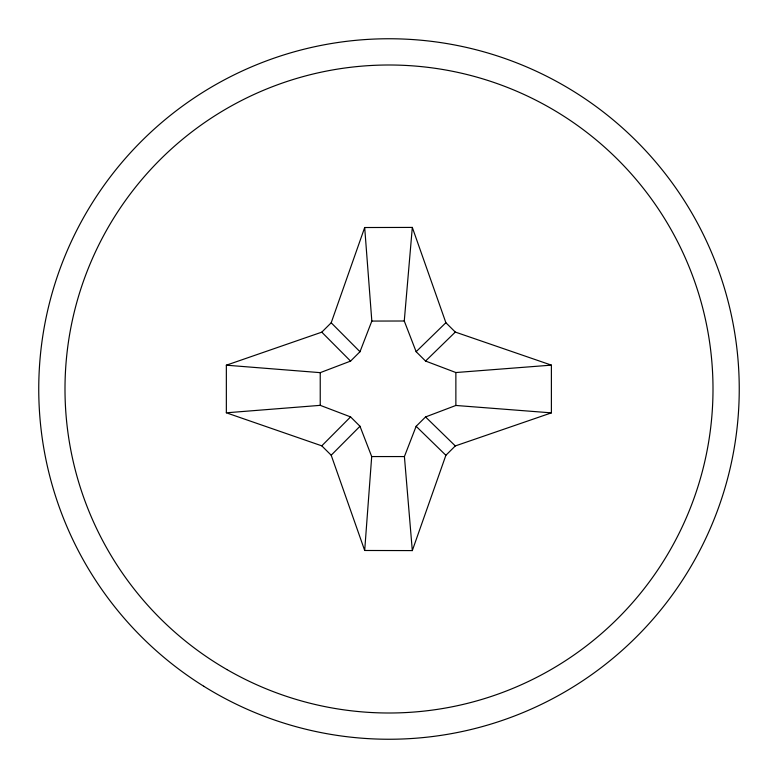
<?xml version="1.0" encoding="UTF-8"?>
<svg xmlns="http://www.w3.org/2000/svg" width="778" height="778" viewBox="0 0 778 778"><rect width="100%" height="100%" fill="white"/><g stroke="black" fill="none" stroke-linecap="round" stroke-linejoin="round"><path stroke-width="1.17" d="M226.349 412.807L226.349 365.193L321.781 332.157L331.195 322.792L364.688 227.526L412.311 227.419L445.882 322.714L455.305 332.07L551.388 365.135L551.388 412.865L455.305 445.93L445.882 455.286L412.311 550.591L364.688 550.484L331.195 455.208L321.781 445.843L226.349 412.807L320.235 405.348L350.577 416.901L359.99 426.266L371.699 456.56L364.688 550.484M551.388 365.135L455.869 372.536L425.556 361.05L416.133 351.695L404.268 321.003L412.311 227.419M226.349 365.193L320.235 372.652L350.577 361.099L359.99 351.734L371.826 321.071L364.688 227.526M412.311 550.591L404.414 456.56L416.133 426.305L425.556 416.95L455.869 405.464L551.388 412.865M321.781 445.843L350.577 416.901M331.195 455.208L359.99 426.266M416.133 351.695L445.882 322.714M425.556 361.05L455.305 332.07M371.826 321.071L404.268 321.003M371.699 456.56L404.414 456.56M425.556 416.95L455.305 445.93M416.133 426.305L445.882 455.286M331.195 322.792L359.99 351.734M321.781 332.157L350.577 361.099M455.869 372.536L455.869 405.464M320.235 372.652L320.235 405.348M227.001 669.595A323.998 323.998 0 0 0 712.998 389A323.998 323.998 0 0 0 227.001 108.405A323.998 323.998 0 0 0 227.001 669.595M203.71 686.225A350.246 350.246 0 0 0 739.042 400.855A350.246 350.246 0 0 0 224.249 79.92A350.246 350.246 0 0 0 203.71 686.225"/></g></svg>
